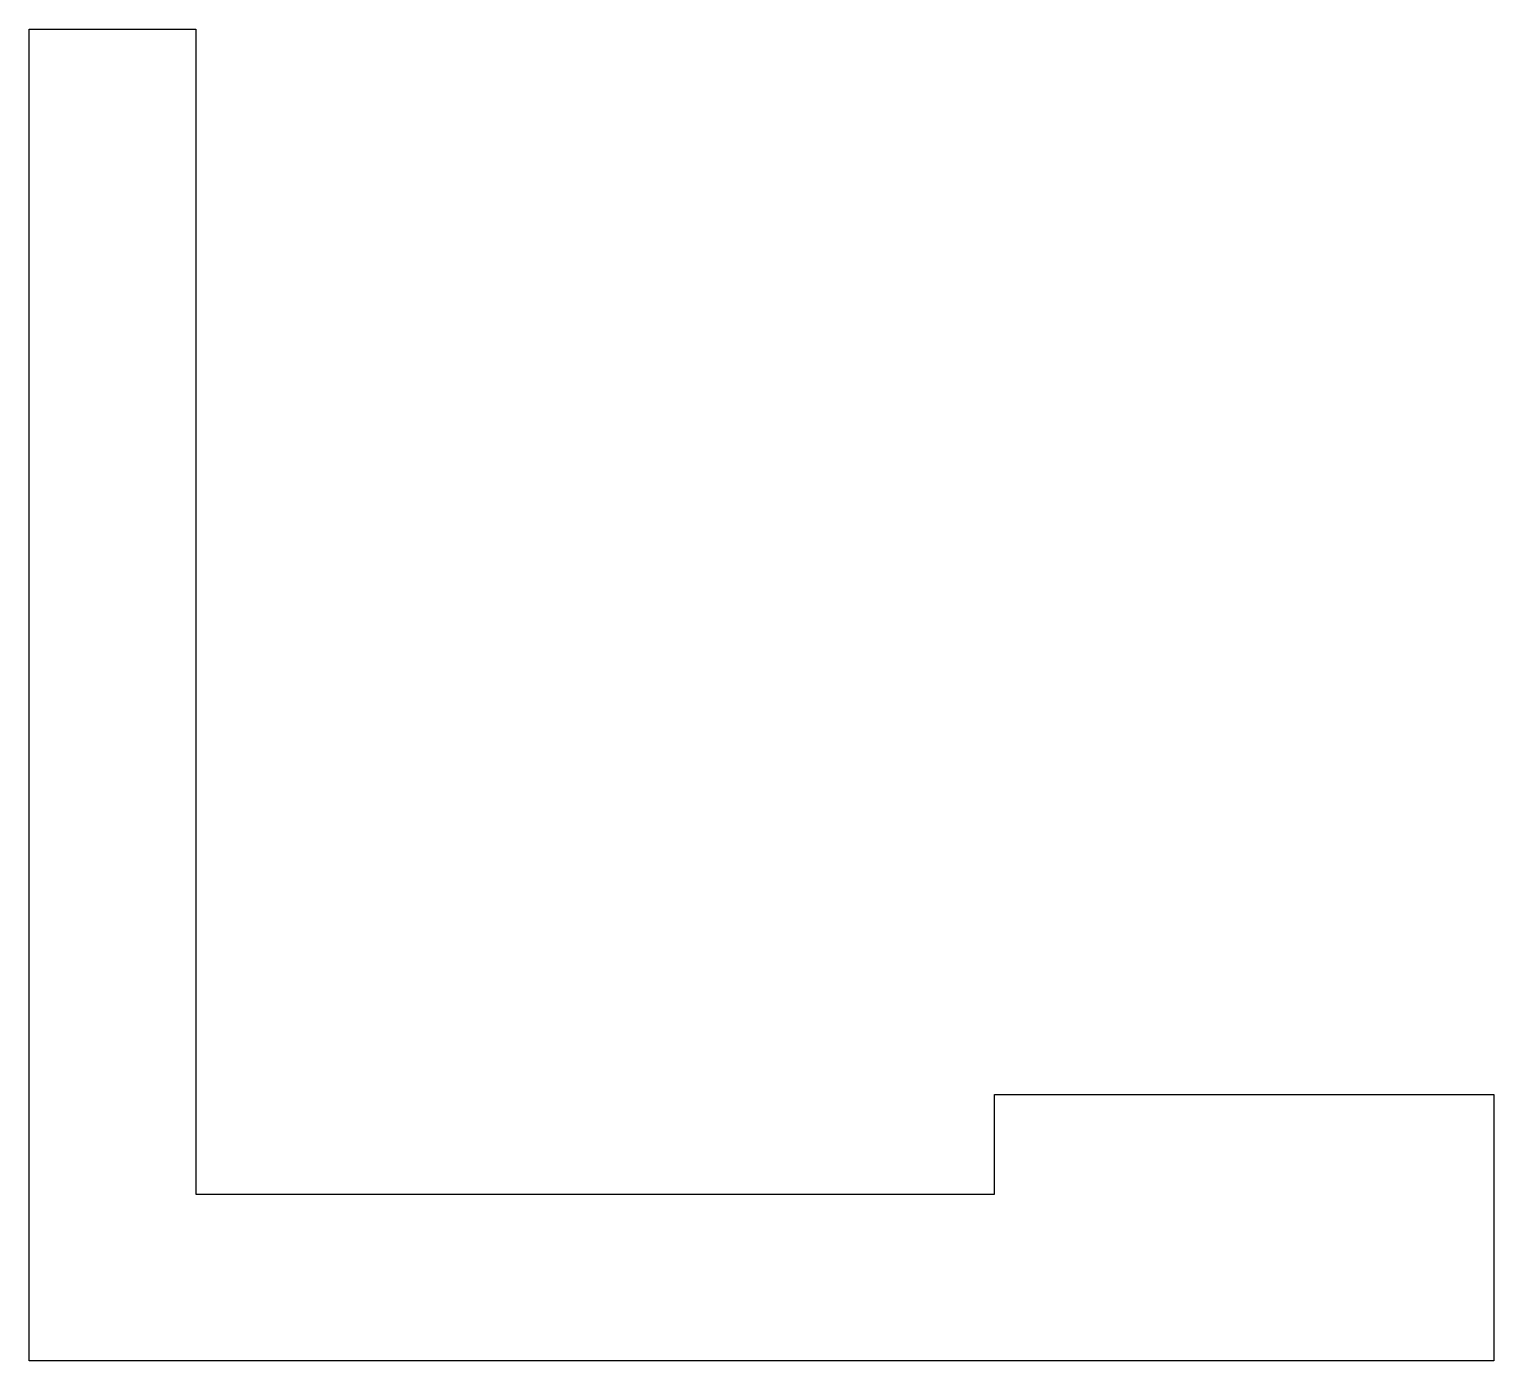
# Model space of a CAD drawing. Extents: x 130.9 to 174.9, y 189.8 to 229.8.
import ezdxf

# ---------------------------------------------------------------- set-up
doc = ezdxf.new("R2010")
doc.units = 0
doc.header["$LTSCALE"] = 15
doc.layers.get('0').update_dxf_attribs({"linetype": 'CONTINUOUS'})

msp = doc.modelspace()

# ---------------------------------------------------------------- linework, layer by layer
at = {"color": 7}
msp.add_lwpolyline([(174.941, 189.835), (130.941, 189.835), (130.941, 229.835), (135.941, 229.835), (135.941, 194.835), (159.941, 194.835), (159.941, 197.835), (174.941, 197.835)], close=True, dxfattribs=at)

doc.saveas('drawing.dxf')
